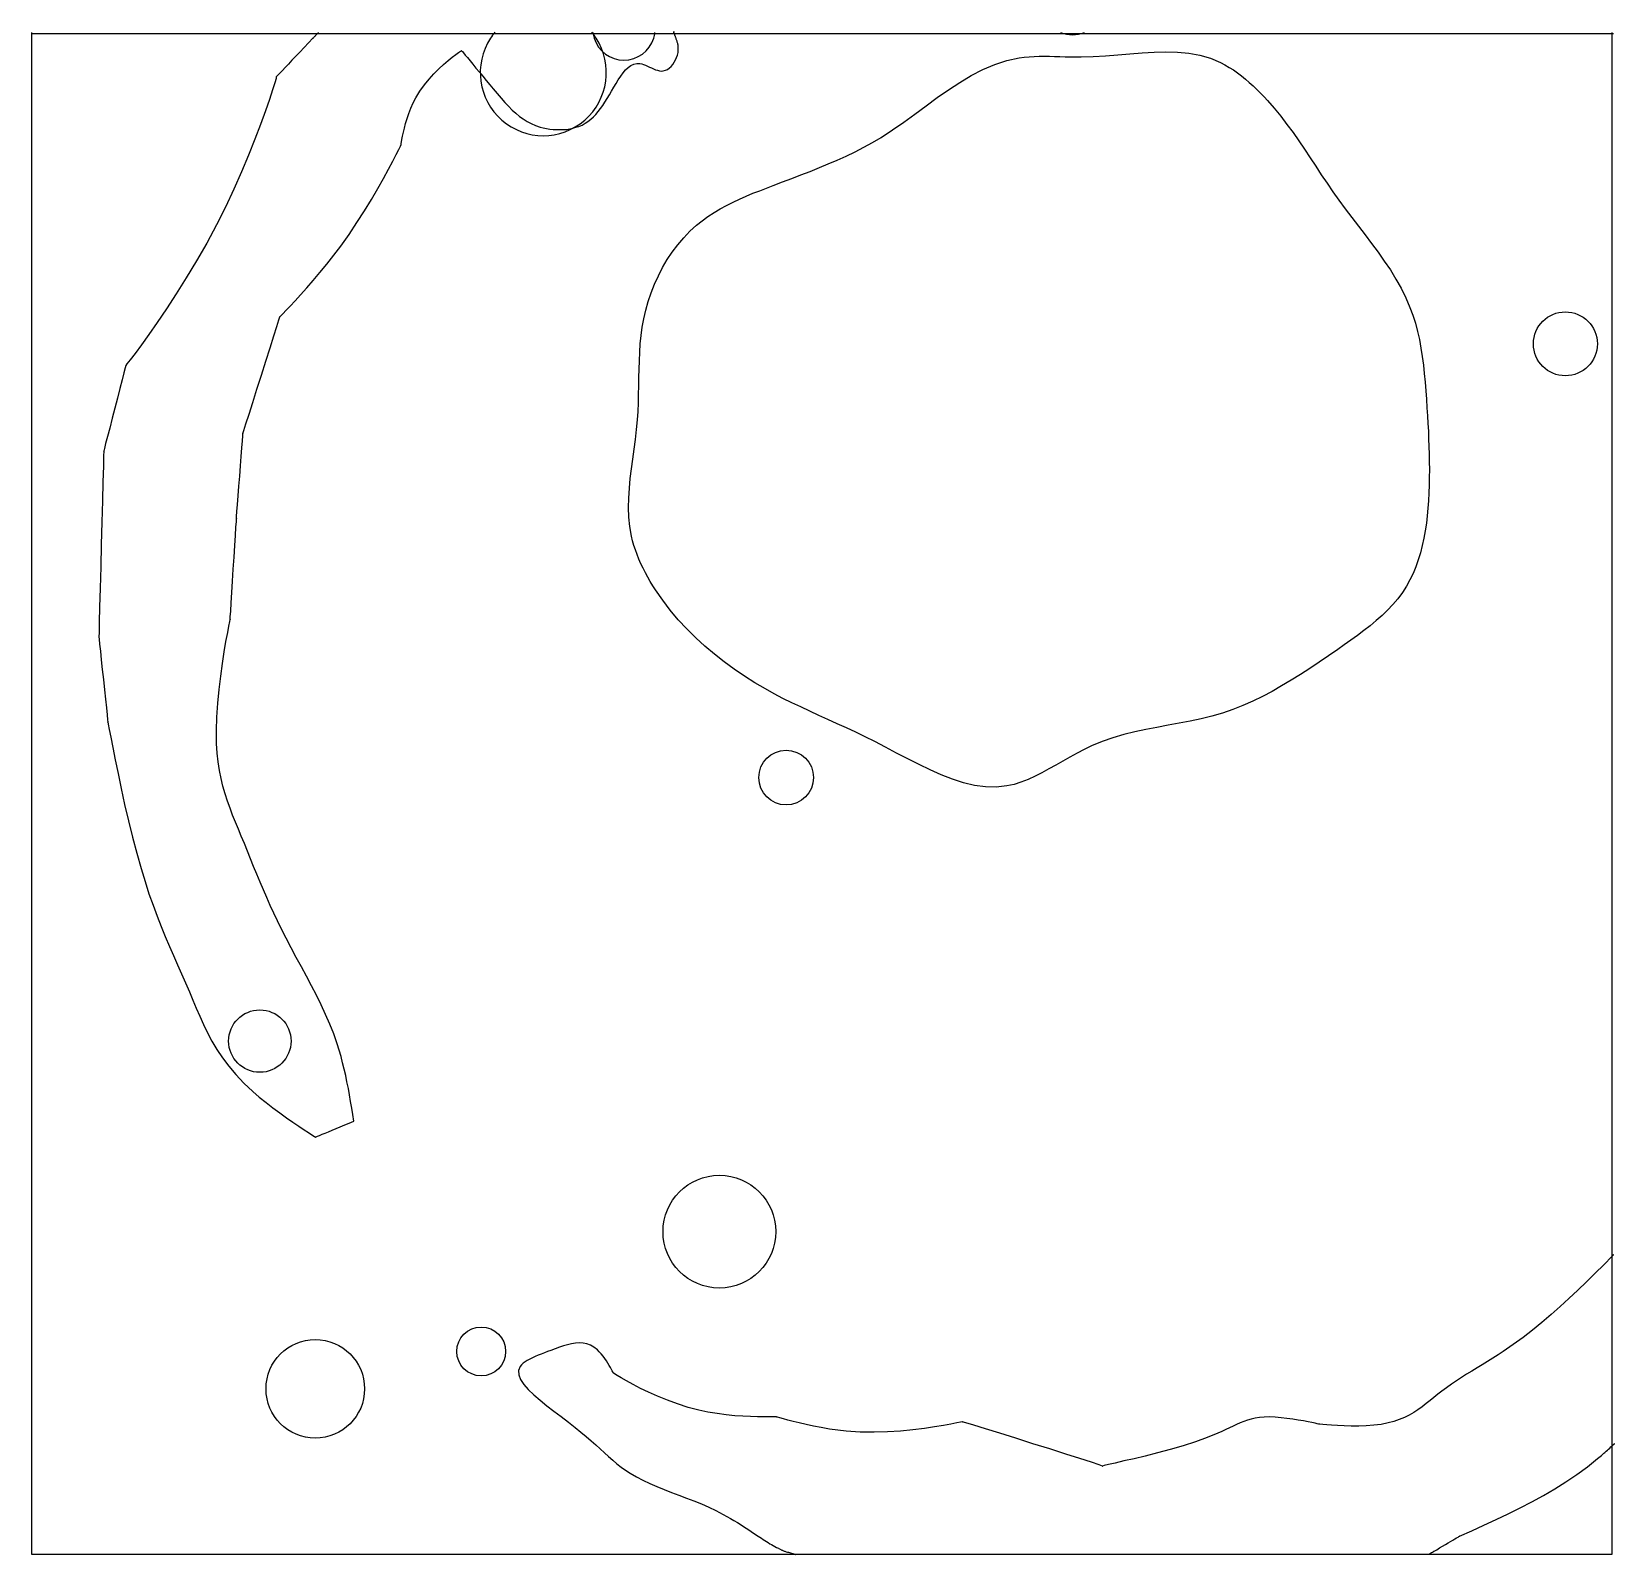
# Model space of a CAD drawing. Extents: x 8.03 to 9.06, y 2.55 to 3.53.
import ezdxf

# ---------------------------------------------------------------- set-up
doc = ezdxf.new("R2010")
doc.units = 0
for name, color, linetype in [('LAYER1', 7, 'CONTINUOUS'), ('LAYER10', 1, 'CONTINUOUS'), ('LAYER12', 5, 'CONTINUOUS')]:
    doc.layers.add(name, color=color, linetype=linetype)

msp = doc.modelspace()

# ---------------------------------------------------------------- linework, layer by layer
at = {"layer": 'LAYER1', "color": 7, "linetype": 'CONTINUOUS'}
for points in [[(8.4501, 3.5303), (8.4499, 3.5307), (8.4498, 3.5311), (8.4497, 3.5315), (8.4495, 3.5319), (8.4494, 3.5322), (8.4493, 3.5326), (8.4491, 3.5329), (8.449, 3.5332), (8.4489, 3.5335), (8.4488, 3.5337), (8.4488, 3.5339), (8.4487, 3.5341), (8.4486, 3.5343), (8.4486, 3.5344), (8.4486, 3.5345), (8.4486, 3.5345), (8.4486, 3.5346), (8.4486, 3.5345), (8.4486, 3.5345), (8.4486, 3.5345), (8.4486, 3.5344), (8.4486, 3.5343), (8.4487, 3.5342), (8.4487, 3.5341)], [(8.2151, 3.5303), (8.2122, 3.5273), (8.2094, 3.5243), (8.2066, 3.5214), (8.204, 3.5187), (8.2015, 3.5161), (8.1992, 3.5136), (8.1971, 3.5115), (8.1953, 3.5095), (8.1938, 3.5079), (8.1926, 3.5067), (8.1917, 3.5059), (8.1913, 3.5054), (8.1913, 3.5054), (8.1913, 3.5054), (8.1913, 3.5054), (8.1913, 3.5054), (8.1913, 3.5054), (8.1913, 3.5054), (8.1913, 3.5054), (8.1913, 3.5054), (8.1913, 3.5054), (8.1913, 3.5054), (8.1913, 3.5054), (8.1913, 3.5054), (8.1912, 3.5044), (8.1904, 3.5015), (8.189, 3.4969), (8.1869, 3.4907), (8.1843, 3.4833), (8.1812, 3.4746), (8.1775, 3.4651), (8.1734, 3.4547), (8.1688, 3.4438), (8.1638, 3.4326), (8.1584, 3.4211), (8.1527, 3.4096), (8.1463, 3.3978), (8.1398, 3.3864), (8.1331, 3.3754), (8.1266, 3.365), (8.1203, 3.3553), (8.1143, 3.3465), (8.1088, 3.3387), (8.104, 3.3319), (8.0999, 3.3264), (8.0968, 3.3223), (8.0947, 3.3196), (8.0939, 3.3186), (8.0939, 3.3185), (8.0939, 3.3185), (8.0939, 3.3185), (8.0939, 3.3185), (8.0939, 3.3185), (8.0939, 3.3185), (8.0939, 3.3185), (8.0939, 3.3185), (8.0939, 3.3186), (8.0939, 3.3186), (8.0939, 3.3186), (8.0939, 3.3186), (8.0939, 3.3186), (8.0939, 3.3186), (8.0939, 3.3185), (8.0939, 3.3185), (8.0939, 3.3185), (8.0939, 3.3185), (8.0939, 3.3185), (8.0939, 3.3185), (8.0939, 3.3185), (8.0939, 3.3185), (8.0939, 3.3185), (8.0939, 3.3186), (8.0939, 3.3186), (8.0939, 3.3186), (8.0939, 3.3186), (8.0939, 3.3186), (8.0939, 3.3186), (8.0939, 3.3186), (8.0939, 3.3186), (8.0939, 3.3186), (8.0939, 3.3186), (8.0939, 3.3186), (8.0939, 3.3186), (8.0939, 3.3186), (8.0935, 3.3171), (8.0927, 3.3139), (8.0915, 3.3093), (8.0901, 3.3038), (8.0885, 3.2975), (8.0868, 3.291), (8.0851, 3.2844), (8.0835, 3.2781), (8.0821, 3.2726), (8.0809, 3.268), (8.0801, 3.2648), (8.0797, 3.2632), (8.0797, 3.2632), (8.0797, 3.2631), (8.0797, 3.2631), (8.0797, 3.2631), (8.0797, 3.2631), (8.0797, 3.2631), (8.0797, 3.2631), (8.0797, 3.2631), (8.0797, 3.2632), (8.0797, 3.2632), (8.0797, 3.2632), (8.0797, 3.2632), (8.0797, 3.2632), (8.0797, 3.2633), (8.0797, 3.2633), (8.0797, 3.2633), (8.0797, 3.2633), (8.0797, 3.2633), (8.0797, 3.2633), (8.0797, 3.2633), (8.0797, 3.2633), (8.0797, 3.2633), (8.0797, 3.2632), (8.0797, 3.2632), (8.0796, 3.2602), (8.0794, 3.2534), (8.0791, 3.2434), (8.0788, 3.2311), (8.0784, 3.2173), (8.0781, 3.2027), (8.0777, 3.1882), (8.0773, 3.1744), (8.077, 3.1622), (8.0768, 3.1524), (8.0766, 3.1457), (8.0765, 3.1429), (8.0765, 3.1429), (8.0765, 3.1429), (8.0765, 3.1429), (8.0765, 3.1429), (8.0765, 3.1429), (8.0765, 3.1429), (8.0765, 3.1429), (8.0765, 3.1429), (8.0765, 3.1429), (8.0765, 3.1429), (8.0765, 3.1429), (8.0765, 3.1429), (8.0765, 3.1429), (8.0765, 3.1429), (8.0765, 3.1429), (8.0765, 3.1429), (8.0765, 3.1429), (8.0765, 3.1429), (8.0765, 3.1429), (8.0765, 3.1429), (8.0765, 3.1429), (8.0765, 3.1429), (8.0765, 3.1429), (8.0765, 3.1429), (8.0765, 3.1429), (8.0765, 3.1429), (8.0765, 3.1429), (8.0765, 3.143), (8.0765, 3.143), (8.0765, 3.143), (8.0765, 3.143), (8.0765, 3.143), (8.0765, 3.143), (8.0765, 3.143), (8.0765, 3.1429), (8.0765, 3.1429), (8.0767, 3.1414), (8.077, 3.1382), (8.0775, 3.1337), (8.0781, 3.1281), (8.0787, 3.1219), (8.0794, 3.1154), (8.0801, 3.1088), (8.0808, 3.1026), (8.0814, 3.0971), (8.0819, 3.0926), (8.0822, 3.0894), (8.0823, 3.0879), (8.0824, 3.0878), (8.0824, 3.0878), (8.0824, 3.0878), (8.0824, 3.0878), (8.0824, 3.0878), (8.0824, 3.0878), (8.0824, 3.0878), (8.0824, 3.0878), (8.0824, 3.0878), (8.0824, 3.0878), (8.0823, 3.0878), (8.0823, 3.0879), (8.0823, 3.0879), (8.0823, 3.0879), (8.0823, 3.0879), (8.0823, 3.0879), (8.0823, 3.0879), (8.0823, 3.0879), (8.0823, 3.0879), (8.0823, 3.0879), (8.0823, 3.0879), (8.0823, 3.0879), (8.0823, 3.0879), (8.0823, 3.0879), (8.0823, 3.0879), (8.0823, 3.0879), (8.0823, 3.0879), (8.0823, 3.0879), (8.0823, 3.0879), (8.0823, 3.0879), (8.0823, 3.0879), (8.0823, 3.0879), (8.0823, 3.0879), (8.0823, 3.0879), (8.0823, 3.0879), (8.0823, 3.0879), (8.0826, 3.0865), (8.0832, 3.0831), (8.0842, 3.078), (8.0855, 3.0713), (8.0871, 3.0635), (8.0889, 3.0545), (8.091, 3.0448), (8.0932, 3.0346), (8.0957, 3.024), (8.0983, 3.0134), (8.101, 3.003), (8.1038, 2.993), (8.1064, 2.9846), (8.1089, 2.9768), (8.1116, 2.9693), (8.1142, 2.9622), (8.1169, 2.9555), (8.1195, 2.949), (8.1222, 2.9427), (8.1248, 2.9367), (8.1275, 2.9307), (8.13, 2.9249), (8.1326, 2.9191), (8.1351, 2.9133), (8.1373, 2.908), (8.1395, 2.9028), (8.1418, 2.8975), (8.1442, 2.8921), (8.1468, 2.8868), (8.1497, 2.8814), (8.1529, 2.876), (8.1566, 2.8706), (8.1606, 2.8651), (8.1652, 2.8597), (8.1704, 2.8542), (8.1762, 2.8487), (8.1803, 2.8451), (8.1847, 2.8416), (8.1891, 2.8382), (8.1936, 2.8349), (8.1979, 2.8318), (8.2021, 2.8289), (8.2059, 2.8263), (8.2093, 2.824), (8.2122, 2.8222), (8.2144, 2.8207), (8.216, 2.8197), (8.2167, 2.8193), (8.2167, 2.8192), (8.2167, 2.8192), (8.2167, 2.8192), (8.2167, 2.8192), (8.2167, 2.8192), (8.2167, 2.8192), (8.2167, 2.8192), (8.2167, 2.8192), (8.2167, 2.8192), (8.2167, 2.8193), (8.2167, 2.8193), (8.2167, 2.8193), (8.2167, 2.8193), (8.2167, 2.8193), (8.2167, 2.8193), (8.2167, 2.8193), (8.2167, 2.8193), (8.2167, 2.8193), (8.2167, 2.8193), (8.2167, 2.8193), (8.2167, 2.8193), (8.2167, 2.8193), (8.2167, 2.8193), (8.2167, 2.8193), (8.2167, 2.8193), (8.2167, 2.8192), (8.2167, 2.8192), (8.2166, 2.8192), (8.2166, 2.8192), (8.2166, 2.8192), (8.2166, 2.8192), (8.2166, 2.8192), (8.2166, 2.8192), (8.2166, 2.8192)], [(8.2187, 3.5341), (8.2183, 3.5337), (8.2179, 3.5333), (8.2175, 3.5329), (8.2172, 3.5326), (8.2168, 3.5322), (8.2165, 3.5318), (8.2162, 3.5315), (8.2159, 3.5312), (8.2156, 3.5309), (8.2154, 3.5307), (8.2152, 3.5305), (8.2151, 3.5303), (8.2149, 3.5302), (8.2149, 3.5301), (8.2148, 3.5301), (8.2148, 3.53), (8.2148, 3.53), (8.2148, 3.53), (8.2148, 3.5301), (8.2148, 3.5301), (8.2149, 3.5301), (8.2149, 3.5302), (8.215, 3.5303), (8.2151, 3.5303)], [(8.2187, 3.5341), (8.2187, 3.5341), (8.2187, 3.5341), (8.2187, 3.5341), (8.2187, 3.5341), (8.2187, 3.5341), (8.2187, 3.5341), (8.2187, 3.5341), (8.2187, 3.5341), (8.2187, 3.5341), (8.2187, 3.5341), (8.2187, 3.5341), (8.2187, 3.5341), (8.2187, 3.5341), (8.2187, 3.5341), (8.2187, 3.5341), (8.2187, 3.5341), (8.2187, 3.5341), (8.2187, 3.5341), (8.2187, 3.5341), (8.2187, 3.5341), (8.2187, 3.5341), (8.2187, 3.5341), (8.2187, 3.5341), (8.2187, 3.5341)], [(8.2187, 3.5341), (8.2187, 3.5341), (8.2187, 3.5341), (8.2187, 3.5341), (8.2187, 3.5341), (8.2187, 3.5341), (8.2187, 3.5341), (8.2187, 3.5341), (8.2187, 3.5341), (8.2187, 3.5341), (8.2187, 3.5341), (8.2187, 3.5341), (8.2187, 3.5341), (8.2187, 3.5341), (8.2187, 3.5341), (8.2187, 3.5341), (8.2187, 3.5341), (8.2187, 3.5341), (8.2187, 3.5341), (8.2187, 3.5341), (8.2187, 3.5341), (8.2187, 3.5341), (8.2187, 3.5341), (8.2187, 3.5341), (8.2187, 3.5341)], [(8.2187, 3.5341), (8.2187, 3.5341), (8.2187, 3.5341), (8.2187, 3.5341), (8.2187, 3.5341), (8.2187, 3.5341), (8.2187, 3.5341), (8.2187, 3.5341), (8.2187, 3.5341), (8.2187, 3.5341), (8.2187, 3.5341), (8.2187, 3.5341), (8.2187, 3.5341), (8.2187, 3.5341), (8.2187, 3.5341), (8.2187, 3.5341), (8.2187, 3.5341), (8.2187, 3.5341), (8.2187, 3.5341), (8.2187, 3.5341), (8.2187, 3.5341), (8.2187, 3.5341), (8.2187, 3.5341), (8.2187, 3.5341), (8.2187, 3.5341)], [(8.2187, 3.5341), (8.2187, 3.5341), (8.2187, 3.5341), (8.2187, 3.5341), (8.2187, 3.5341), (8.2187, 3.5341), (8.2187, 3.5341), (8.2187, 3.5341), (8.2187, 3.5341), (8.2187, 3.5341), (8.2187, 3.5341), (8.2187, 3.5341), (8.2187, 3.5341), (8.2187, 3.5341), (8.2187, 3.5341), (8.2187, 3.5341), (8.2187, 3.5341), (8.2187, 3.5341), (8.2187, 3.5341), (8.2187, 3.5341), (8.2187, 3.5341), (8.2187, 3.5341), (8.2187, 3.5341), (8.2187, 3.5341), (8.2187, 3.5341)], [(8.2187, 3.5341), (8.2187, 3.5341), (8.2187, 3.5341), (8.2187, 3.5341), (8.2187, 3.5341), (8.2187, 3.5341), (8.2187, 3.5341), (8.2187, 3.5341), (8.2187, 3.5341), (8.2187, 3.5341), (8.2187, 3.5341), (8.2187, 3.5341), (8.2187, 3.5341), (8.2187, 3.5341), (8.2187, 3.5341), (8.2187, 3.5341), (8.2187, 3.5341), (8.2187, 3.5341), (8.2187, 3.5341), (8.2187, 3.5341), (8.2187, 3.5341), (8.2187, 3.5341), (8.2187, 3.5341), (8.2187, 3.5341), (8.2187, 3.5341)], [(8.2187, 3.5341), (8.2187, 3.5341), (8.2187, 3.5341), (8.2187, 3.5341), (8.2187, 3.5341), (8.2187, 3.5341), (8.2187, 3.5341), (8.2187, 3.5341), (8.2187, 3.5341), (8.2187, 3.5341), (8.2187, 3.5341), (8.2187, 3.5341), (8.2187, 3.5341), (8.2187, 3.5341), (8.2187, 3.5341), (8.2187, 3.5341), (8.2187, 3.5341), (8.2187, 3.5341), (8.2187, 3.5341), (8.2187, 3.5341), (8.2187, 3.5341), (8.2187, 3.5341), (8.2187, 3.5341), (8.2187, 3.5341), (8.2187, 3.5341)], [(8.2187, 3.5341), (8.2187, 3.5341), (8.2187, 3.5341), (8.2187, 3.5341), (8.2187, 3.5341), (8.2187, 3.5341), (8.2187, 3.5341), (8.2187, 3.5341), (8.2187, 3.5341), (8.2187, 3.5341), (8.2187, 3.5341), (8.2187, 3.5341), (8.2187, 3.5341), (8.2187, 3.5341), (8.2187, 3.5341), (8.2187, 3.5341), (8.2187, 3.5341), (8.2187, 3.5341), (8.2187, 3.5341), (8.2187, 3.5341), (8.2187, 3.5341), (8.2187, 3.5341), (8.2187, 3.5341), (8.2187, 3.5341), (8.2187, 3.5341)], [(8.2722, 3.4615), (8.2722, 3.4615), (8.2722, 3.4616), (8.2722, 3.4622), (8.2724, 3.4633), (8.2727, 3.4649), (8.2731, 3.467), (8.2736, 3.4695), (8.2743, 3.4722), (8.2751, 3.4752), (8.2761, 3.4784), (8.2772, 3.4817), (8.2785, 3.4851), (8.28, 3.4885), (8.2817, 3.4918), (8.2843, 3.4961), (8.2872, 3.5001), (8.2903, 3.5039), (8.2934, 3.5074), (8.2966, 3.5106), (8.2997, 3.5134), (8.3026, 3.5159), (8.3053, 3.518), (8.3076, 3.5198), (8.3094, 3.5211), (8.3107, 3.5219), (8.3113, 3.5223), (8.3114, 3.5223), (8.3114, 3.5223), (8.3114, 3.5223), (8.3114, 3.5223), (8.3114, 3.5223), (8.3114, 3.5223), (8.3114, 3.5223), (8.3114, 3.5223), (8.3114, 3.5223), (8.3114, 3.5223), (8.3114, 3.5223), (8.3113, 3.5223), (8.3113, 3.5223), (8.3113, 3.5223), (8.3113, 3.5223), (8.3113, 3.5223), (8.3113, 3.5223), (8.3113, 3.5223), (8.3113, 3.5223), (8.3113, 3.5223), (8.3113, 3.5223), (8.3113, 3.5223), (8.3113, 3.5223), (8.3113, 3.5223), (8.3118, 3.5218), (8.3126, 3.5209), (8.3137, 3.5195), (8.3151, 3.5178), (8.3168, 3.5157), (8.3186, 3.5135), (8.3206, 3.511), (8.3228, 3.5084), (8.325, 3.5057), (8.3273, 3.5029), (8.3295, 3.5002), (8.3318, 3.4975), (8.3344, 3.4945), (8.3369, 3.4915), (8.3393, 3.4888), (8.3417, 3.4863), (8.344, 3.4839), (8.3464, 3.4818), (8.3488, 3.4798), (8.3512, 3.4781), (8.3538, 3.4765), (8.3564, 3.4751), (8.3592, 3.4739), (8.3622, 3.4729), (8.3642, 3.4724), (8.3662, 3.472), (8.3684, 3.4716), (8.3705, 3.4714), (8.3727, 3.4712), (8.3748, 3.4712), (8.377, 3.4713), (8.3792, 3.4714), (8.3813, 3.4717), (8.3833, 3.4721), (8.3853, 3.4727), (8.3873, 3.4733), (8.3893, 3.4742), (8.3913, 3.4753), (8.3931, 3.4765), (8.3949, 3.4779), (8.3966, 3.4794), (8.3982, 3.4811), (8.3997, 3.4829), (8.4012, 3.4848), (8.4027, 3.4869), (8.4041, 3.489), (8.4056, 3.4913), (8.407, 3.4937), (8.4084, 3.4961), (8.4098, 3.4986), (8.4113, 3.5011), (8.4127, 3.5035), (8.4143, 3.5058), (8.4158, 3.5079), (8.4174, 3.5098), (8.4191, 3.5114), (8.4209, 3.5127), (8.4227, 3.5136), (8.4247, 3.5141), (8.4267, 3.514), (8.4279, 3.5138), (8.4291, 3.5134), (8.4304, 3.5129), (8.4316, 3.5123), (8.4329, 3.5117), (8.4342, 3.5111), (8.4355, 3.5105), (8.4368, 3.51), (8.4381, 3.5096), (8.4394, 3.5093), (8.4406, 3.5091), (8.4418, 3.5092), (8.4432, 3.5096), (8.4445, 3.5102), (8.4458, 3.5111), (8.4469, 3.5121), (8.448, 3.5134), (8.449, 3.5148), (8.4498, 3.5163), (8.4505, 3.5179), (8.451, 3.5195), (8.4514, 3.5212), (8.4516, 3.5228), (8.4516, 3.5244), (8.4516, 3.5249), (8.4515, 3.5254), (8.4514, 3.5259), (8.4513, 3.5265), (8.4512, 3.5269), (8.4511, 3.5274), (8.4509, 3.5279), (8.4508, 3.5284), (8.4506, 3.5289), (8.4504, 3.5294), (8.4502, 3.5298), (8.4501, 3.5303)], [(8.4487, 3.5341), (8.4487, 3.5341), (8.4487, 3.5341), (8.4487, 3.5341), (8.4487, 3.5341), (8.4487, 3.5341), (8.4487, 3.5341), (8.4487, 3.5341), (8.4487, 3.5341), (8.4487, 3.5341), (8.4487, 3.5341), (8.4487, 3.5341), (8.4487, 3.5341), (8.4487, 3.5341), (8.4487, 3.5341), (8.4487, 3.5341), (8.4487, 3.5341), (8.4487, 3.5341), (8.4487, 3.5341), (8.4487, 3.5341), (8.4487, 3.5341), (8.4487, 3.5341), (8.4487, 3.5341), (8.4487, 3.5341), (8.4487, 3.5341)], [(8.4487, 3.5341), (8.4487, 3.5341), (8.4487, 3.5341), (8.4487, 3.5341), (8.4487, 3.5341), (8.4487, 3.5341), (8.4487, 3.5341), (8.4487, 3.5341), (8.4487, 3.5341), (8.4487, 3.5341), (8.4487, 3.5341), (8.4487, 3.5341), (8.4487, 3.5341), (8.4487, 3.5341), (8.4487, 3.5341), (8.4487, 3.5341), (8.4487, 3.5341), (8.4487, 3.5341), (8.4487, 3.5341), (8.4487, 3.5341), (8.4487, 3.5341), (8.4487, 3.5341), (8.4487, 3.5341), (8.4487, 3.5341), (8.4487, 3.5341)], [(8.4487, 3.5341), (8.4487, 3.5341), (8.4487, 3.5341), (8.4487, 3.5341), (8.4487, 3.5341), (8.4487, 3.5341), (8.4487, 3.5341), (8.4487, 3.5341), (8.4487, 3.5341), (8.4487, 3.5341), (8.4487, 3.5341), (8.4487, 3.5341), (8.4487, 3.5341), (8.4487, 3.5341), (8.4487, 3.5341), (8.4487, 3.5341), (8.4487, 3.5341), (8.4487, 3.5341), (8.4487, 3.5341), (8.4487, 3.5341), (8.4487, 3.5341), (8.4487, 3.5341), (8.4487, 3.5341), (8.4487, 3.5341), (8.4487, 3.5341)], [(8.4487, 3.5341), (8.4487, 3.5341), (8.4487, 3.5341), (8.4487, 3.5341), (8.4487, 3.5341), (8.4487, 3.5341), (8.4487, 3.5341), (8.4487, 3.5341), (8.4487, 3.5341), (8.4487, 3.5341), (8.4487, 3.5341), (8.4487, 3.5341), (8.4487, 3.5341), (8.4487, 3.5341), (8.4487, 3.5341), (8.4487, 3.5341), (8.4487, 3.5341), (8.4487, 3.5341), (8.4487, 3.5341), (8.4487, 3.5341), (8.4487, 3.5341), (8.4487, 3.5341), (8.4487, 3.5341), (8.4487, 3.5341), (8.4487, 3.5341)], [(8.2416, 2.8297), (8.2409, 2.8339), (8.2402, 2.8381), (8.2395, 2.8424), (8.2387, 2.8466), (8.238, 2.8508), (8.2371, 2.855), (8.2363, 2.8592), (8.2353, 2.8633), (8.2343, 2.8674), (8.2333, 2.8715), (8.2321, 2.8756), (8.2308, 2.8796), (8.2285, 2.8861), (8.226, 2.8924), (8.2233, 2.8987), (8.2204, 2.9049), (8.2174, 2.9111), (8.2142, 2.9172), (8.2109, 2.9234), (8.2077, 2.9295), (8.2043, 2.9356), (8.201, 2.9418), (8.1978, 2.948), (8.1946, 2.9542), (8.1922, 2.9592), (8.1898, 2.9642), (8.1875, 2.9692), (8.1853, 2.9743), (8.1831, 2.9793), (8.1809, 2.9843), (8.1788, 2.9894), (8.1767, 2.9944), (8.1747, 2.9993), (8.1727, 3.0043), (8.1707, 3.0092), (8.1687, 3.014), (8.1668, 3.0185), (8.1649, 3.023), (8.1631, 3.0275), (8.1614, 3.0321), (8.1597, 3.0367), (8.1582, 3.0414), (8.1568, 3.0463), (8.1556, 3.0513), (8.1545, 3.0566), (8.1537, 3.0621), (8.1531, 3.0678), (8.1527, 3.0739), (8.1526, 3.0823), (8.1529, 3.091), (8.1535, 3.1), (8.1544, 3.1089), (8.1554, 3.1175), (8.1566, 3.1257), (8.1577, 3.1333), (8.1588, 3.14), (8.1599, 3.1457), (8.1607, 3.15), (8.1613, 3.153), (8.1615, 3.1542), (8.1615, 3.1542), (8.1615, 3.1542), (8.1615, 3.1542), (8.1615, 3.1542), (8.1615, 3.1542), (8.1615, 3.1542), (8.1615, 3.1542), (8.1615, 3.1542), (8.1615, 3.1542), (8.1615, 3.1542), (8.1615, 3.1542), (8.1615, 3.1542), (8.1615, 3.1542), (8.1615, 3.1542), (8.1615, 3.1542), (8.1615, 3.1542), (8.1615, 3.1542), (8.1615, 3.1542), (8.1615, 3.1542), (8.1615, 3.1542), (8.1615, 3.1542), (8.1615, 3.1542), (8.1615, 3.1542), (8.1615, 3.1542), (8.1615, 3.1542), (8.1615, 3.1542), (8.1615, 3.1542), (8.1615, 3.1541), (8.1615, 3.1541), (8.1615, 3.1541), (8.1615, 3.1541), (8.1615, 3.1541), (8.1615, 3.1541), (8.1615, 3.1541), (8.1615, 3.1542), (8.1615, 3.1542), (8.1616, 3.1559), (8.1619, 3.1597), (8.1622, 3.165), (8.1626, 3.1716), (8.1631, 3.179), (8.1635, 3.1868), (8.164, 3.1946), (8.1645, 3.202), (8.1649, 3.2086), (8.1652, 3.214), (8.1655, 3.2177), (8.1656, 3.2194), (8.1656, 3.2194), (8.1656, 3.2195), (8.1656, 3.2195), (8.1656, 3.2195), (8.1656, 3.2195), (8.1656, 3.2195), (8.1656, 3.2195), (8.1656, 3.2195), (8.1656, 3.2194), (8.1656, 3.2194), (8.1656, 3.2194), (8.1656, 3.2194), (8.1656, 3.2194), (8.1656, 3.2194), (8.1656, 3.2194), (8.1656, 3.2194), (8.1656, 3.2194), (8.1656, 3.2194), (8.1656, 3.2194), (8.1656, 3.2194), (8.1656, 3.2194), (8.1656, 3.2194), (8.1656, 3.2194), (8.1656, 3.2194), (8.1656, 3.2194), (8.1656, 3.2194), (8.1656, 3.2194), (8.1656, 3.2194), (8.1656, 3.2193), (8.1656, 3.2193), (8.1656, 3.2193), (8.1656, 3.2193), (8.1656, 3.2193), (8.1656, 3.2193), (8.1656, 3.2194), (8.1656, 3.2194), (8.1657, 3.2209), (8.1659, 3.2241), (8.1663, 3.2286), (8.1667, 3.2342), (8.1672, 3.2404), (8.1677, 3.247), (8.1682, 3.2536), (8.1686, 3.2598), (8.169, 3.2653), (8.1694, 3.2699), (8.1696, 3.2731), (8.1697, 3.2746), (8.1697, 3.2746), (8.1697, 3.2747), (8.1697, 3.2747), (8.1697, 3.2747), (8.1697, 3.2747), (8.1697, 3.2747), (8.1697, 3.2747), (8.1697, 3.2747), (8.1697, 3.2746), (8.1697, 3.2746), (8.1697, 3.2746), (8.1697, 3.2746), (8.1697, 3.2746), (8.1697, 3.2746), (8.1697, 3.2746), (8.1697, 3.2746), (8.1697, 3.2746), (8.1697, 3.2746), (8.1697, 3.2746), (8.1697, 3.2746), (8.1697, 3.2746), (8.1697, 3.2746), (8.1697, 3.2746), (8.1697, 3.2746), (8.1697, 3.2746), (8.1697, 3.2746), (8.1697, 3.2746), (8.1697, 3.2746), (8.1697, 3.2746), (8.1697, 3.2745), (8.1697, 3.2745), (8.1697, 3.2745), (8.1697, 3.2745), (8.1697, 3.2746), (8.1697, 3.2746), (8.1697, 3.2746), (8.1703, 3.2765), (8.1717, 3.2808), (8.1737, 3.287), (8.1761, 3.2946), (8.1788, 3.3032), (8.1817, 3.3123), (8.1846, 3.3214), (8.1873, 3.33), (8.1897, 3.3377), (8.1917, 3.3439), (8.1931, 3.3482), (8.1937, 3.3501), (8.1937, 3.3502), (8.1937, 3.3502), (8.1937, 3.3502), (8.1937, 3.3502), (8.1937, 3.3502), (8.1937, 3.3502), (8.1937, 3.3502), (8.1937, 3.3502), (8.1937, 3.3502), (8.1937, 3.3501), (8.1937, 3.3501), (8.1937, 3.3501), (8.1937, 3.3501), (8.1937, 3.3501), (8.1937, 3.3501), (8.1937, 3.3501), (8.1937, 3.3501), (8.1937, 3.3501), (8.1937, 3.3501), (8.1937, 3.3501), (8.1937, 3.3501), (8.1937, 3.3501), (8.1937, 3.3501), (8.1937, 3.3501), (8.1937, 3.3501), (8.1936, 3.3501), (8.1936, 3.3501), (8.1936, 3.3501), (8.1936, 3.3501), (8.1936, 3.3501), (8.1936, 3.3501), (8.1936, 3.3501), (8.1936, 3.3501), (8.1936, 3.3501), (8.1936, 3.3501), (8.1937, 3.3501), (8.1943, 3.3507), (8.1957, 3.3521), (8.1977, 3.3543), (8.2004, 3.357), (8.2035, 3.3604), (8.2071, 3.3644), (8.2111, 3.3688), (8.2153, 3.3736), (8.2196, 3.3788), (8.2241, 3.3842), (8.2286, 3.3899), (8.2331, 3.3958), (8.2385, 3.4034), (8.2436, 3.4111), (8.2485, 3.4187), (8.2529, 3.4261), (8.257, 3.4331), (8.2607, 3.4396), (8.264, 3.4456), (8.2667, 3.4508), (8.269, 3.4551), (8.2706, 3.4584), (8.2717, 3.4606), (8.2722, 3.4616), (8.2722, 3.4616), (8.2722, 3.4616), (8.2722, 3.4616), (8.2722, 3.4616), (8.2722, 3.4616), (8.2722, 3.4616), (8.2722, 3.4616), (8.2722, 3.4616), (8.2722, 3.4616), (8.2722, 3.4616), (8.2722, 3.4616), (8.2722, 3.4616), (8.2722, 3.4616), (8.2722, 3.4616), (8.2722, 3.4616), (8.2722, 3.4616), (8.2722, 3.4616), (8.2722, 3.4616), (8.2722, 3.4616), (8.2722, 3.4616), (8.2722, 3.4616), (8.2722, 3.4616), (8.2722, 3.4616), (8.2722, 3.4616), (8.2722, 3.4616), (8.2722, 3.4615), (8.2722, 3.4615), (8.2722, 3.4615), (8.2722, 3.4615), (8.2722, 3.4615), (8.2722, 3.4615), (8.2722, 3.4615), (8.2722, 3.4615), (8.2722, 3.4615)], [(8.2166, 2.8192), (8.2167, 2.8192), (8.2167, 2.8193), (8.2172, 2.8195), (8.2181, 2.8198), (8.2193, 2.8204), (8.221, 2.8211), (8.2229, 2.8219), (8.2251, 2.8228), (8.2275, 2.8238), (8.2301, 2.8249), (8.2328, 2.826), (8.2357, 2.8272), (8.2386, 2.8284), (8.2416, 2.8297)], [(9.0561, 2.7422), (9.0506, 2.7367), (9.045, 2.7312), (9.0394, 2.7257), (9.0338, 2.7203), (9.0281, 2.7149), (9.0224, 2.7096), (9.0165, 2.7044), (9.0106, 2.6993), (9.0045, 2.6944), (8.9984, 2.6896), (8.992, 2.685), (8.9855, 2.6805), (8.9822, 2.6783), (8.9788, 2.6762), (8.9754, 2.6741), (8.972, 2.672), (8.9686, 2.6699), (8.9653, 2.6679), (8.9619, 2.6658), (8.9586, 2.6637), (8.9553, 2.6615), (8.9521, 2.6594), (8.9489, 2.6571), (8.9458, 2.6549), (8.9433, 2.6529), (8.9407, 2.6508), (8.9382, 2.6488), (8.9357, 2.6468), (8.9331, 2.6448), (8.9304, 2.6429), (8.9276, 2.6411), (8.9247, 2.6394), (8.9216, 2.6379), (8.9183, 2.6365), (8.9148, 2.6353), (8.9111, 2.6343), (8.9065, 2.6334), (8.9018, 2.6328), (8.8969, 2.6325), (8.892, 2.6323), (8.8872, 2.6323), (8.8826, 2.6324), (8.8783, 2.6326), (8.8745, 2.6328), (8.8713, 2.6331), (8.8687, 2.6333), (8.8669, 2.6335), (8.866, 2.6336), (8.8659, 2.6336), (8.8659, 2.6336), (8.8659, 2.6336), (8.8659, 2.6336), (8.8659, 2.6336), (8.8659, 2.6336), (8.8659, 2.6336), (8.8659, 2.6336), (8.8659, 2.6336), (8.8659, 2.6336), (8.8659, 2.6336), (8.866, 2.6336), (8.866, 2.6336), (8.866, 2.6336), (8.866, 2.6336), (8.866, 2.6336), (8.8661, 2.6336), (8.8661, 2.6336), (8.8661, 2.6336), (8.8661, 2.6336), (8.8661, 2.6336), (8.866, 2.6336), (8.866, 2.6336), (8.866, 2.6336), (8.8652, 2.6338), (8.8638, 2.6341), (8.8617, 2.6346), (8.8592, 2.6351), (8.8562, 2.6357), (8.8529, 2.6362), (8.8494, 2.6368), (8.8456, 2.6373), (8.8418, 2.6377), (8.838, 2.638), (8.8343, 2.6382), (8.8308, 2.6381), (8.8279, 2.6378), (8.8251, 2.6374), (8.8225, 2.6368), (8.82, 2.6361), (8.8176, 2.6353), (8.8153, 2.6344), (8.813, 2.6334), (8.8107, 2.6323), (8.8084, 2.6311), (8.806, 2.63), (8.8035, 2.6288), (8.8009, 2.6276), (8.7939, 2.6248), (8.7863, 2.6221), (8.7783, 2.6195), (8.77, 2.6171), (8.7618, 2.6149), (8.7539, 2.6129), (8.7466, 2.6112), (8.74, 2.6097), (8.7344, 2.6084), (8.73, 2.6074), (8.7272, 2.6068), (8.7261, 2.6064), (8.726, 2.6064), (8.726, 2.6064), (8.726, 2.6064), (8.7261, 2.6064), (8.7261, 2.6064), (8.7261, 2.6064), (8.7261, 2.6064), (8.7261, 2.6064), (8.7261, 2.6064), (8.7261, 2.6064), (8.7261, 2.6064), (8.7261, 2.6064), (8.724, 2.6072), (8.719, 2.6089), (8.7116, 2.6113), (8.7024, 2.6142), (8.6921, 2.6175), (8.6811, 2.6209), (8.6701, 2.6244), (8.6597, 2.6276), (8.6504, 2.6305), (8.6429, 2.6329), (8.6377, 2.6345), (8.6354, 2.6351), (8.6354, 2.6352), (8.6354, 2.6352), (8.6354, 2.6352), (8.6354, 2.6352), (8.6353, 2.6352), (8.6354, 2.6352), (8.6354, 2.6352), (8.6354, 2.6352), (8.6354, 2.6352), (8.6354, 2.6351), (8.6354, 2.6351), (8.6354, 2.6351), (8.6354, 2.6351), (8.6354, 2.6351), (8.6355, 2.6351), (8.6355, 2.6351), (8.6355, 2.6351), (8.6355, 2.6351), (8.6355, 2.6351), (8.6355, 2.6351), (8.6355, 2.6352), (8.6355, 2.6351), (8.6354, 2.6351), (8.6354, 2.6351), (8.6343, 2.6349), (8.6318, 2.6344), (8.6281, 2.6336), (8.6233, 2.6327), (8.6175, 2.6317), (8.6109, 2.6307), (8.6035, 2.6298), (8.5955, 2.629), (8.5871, 2.6285), (8.5784, 2.6283), (8.5694, 2.6284), (8.5603, 2.629), (8.5548, 2.6296), (8.5494, 2.6304), (8.5441, 2.6313), (8.539, 2.6323), (8.5343, 2.6333), (8.5299, 2.6343), (8.5259, 2.6353), (8.5225, 2.6362), (8.5196, 2.637), (8.5174, 2.6377), (8.5158, 2.6381), (8.5151, 2.6383), (8.5151, 2.6383), (8.515, 2.6384), (8.515, 2.6384), (8.515, 2.6384), (8.515, 2.6384), (8.515, 2.6384), (8.515, 2.6384), (8.515, 2.6384), (8.515, 2.6383), (8.5151, 2.6383), (8.5151, 2.6383), (8.5151, 2.6383), (8.5151, 2.6383), (8.5151, 2.6383), (8.5151, 2.6383), (8.5151, 2.6383), (8.5152, 2.6383), (8.5152, 2.6383), (8.5152, 2.6383), (8.5152, 2.6383), (8.5152, 2.6383), (8.5151, 2.6383), (8.5151, 2.6383), (8.5151, 2.6383), (8.5143, 2.6383), (8.5125, 2.6383), (8.51, 2.6382), (8.5067, 2.6382), (8.5028, 2.6383), (8.4983, 2.6384), (8.4934, 2.6386), (8.4881, 2.639), (8.4825, 2.6396), (8.4767, 2.6404), (8.4708, 2.6414), (8.4649, 2.6426), (8.4579, 2.6444), (8.4511, 2.6466), (8.4445, 2.649), (8.4382, 2.6516), (8.4324, 2.6542), (8.4271, 2.6567), (8.4223, 2.6592), (8.4181, 2.6615), (8.4147, 2.6635), (8.412, 2.6651), (8.4103, 2.6662), (8.4094, 2.6668), (8.4094, 2.6668), (8.4094, 2.6669), (8.4094, 2.6669), (8.4094, 2.6669), (8.4094, 2.6669), (8.4094, 2.6669), (8.4094, 2.6669), (8.4094, 2.6669), (8.4094, 2.6669), (8.4094, 2.6669), (8.4094, 2.6668), (8.4094, 2.6668), (8.4094, 2.6668), (8.4095, 2.6668), (8.4095, 2.6667), (8.4095, 2.6667), (8.4095, 2.6667), (8.4095, 2.6667), (8.4095, 2.6667), (8.4095, 2.6667), (8.4095, 2.6667), (8.4095, 2.6667), (8.4095, 2.6668), (8.4094, 2.6668), (8.4092, 2.6673), (8.4088, 2.668), (8.4083, 2.669), (8.4076, 2.6701), (8.4069, 2.6715), (8.406, 2.6729), (8.405, 2.6745), (8.404, 2.676), (8.4029, 2.6776), (8.4017, 2.679), (8.4004, 2.6804), (8.3992, 2.6817), (8.397, 2.6834), (8.3947, 2.6847), (8.3924, 2.6855), (8.39, 2.686), (8.3876, 2.6861), (8.3851, 2.686), (8.3825, 2.6855), (8.3799, 2.6849), (8.3773, 2.6842), (8.3746, 2.6833), (8.3719, 2.6823), (8.3691, 2.6812), (8.367, 2.6805), (8.365, 2.6797), (8.3629, 2.6789), (8.3609, 2.6781), (8.359, 2.6773), (8.3572, 2.6765), (8.3554, 2.6756), (8.3538, 2.6748), (8.3524, 2.6739), (8.3511, 2.6729), (8.3501, 2.6719), (8.3492, 2.6709), (8.3481, 2.6683), (8.3483, 2.6655), (8.3494, 2.6625), (8.3516, 2.6593), (8.3545, 2.656), (8.358, 2.6526), (8.3621, 2.6491), (8.3665, 2.6455), (8.3711, 2.6419), (8.3758, 2.6384)], [(9.057, 2.7431), (9.0569, 2.743), (9.0568, 2.743), (9.0567, 2.7429), (9.0566, 2.7428), (9.0566, 2.7427), (9.0565, 2.7426), (9.0564, 2.7426), (9.0563, 2.7425), (9.0563, 2.7424), (9.0562, 2.7424), (9.0561, 2.7423), (9.0561, 2.7422), (9.0559, 2.7421), (9.0558, 2.7419), (9.0557, 2.7418), (9.0556, 2.7418), (9.0556, 2.7418), (9.0556, 2.7418), (9.0557, 2.7418), (9.0557, 2.7419), (9.0558, 2.742), (9.0559, 2.742), (9.056, 2.7421), (9.0561, 2.7422)], [(9.0561, 2.7422), (9.0561, 2.7422), (9.0561, 2.7422), (9.0561, 2.7422), (9.0561, 2.7422), (9.0561, 2.7422), (9.0561, 2.7422), (9.0561, 2.7422), (9.0561, 2.7422), (9.0561, 2.7422), (9.0561, 2.7422), (9.0561, 2.7422), (9.0561, 2.7422), (9.0561, 2.7422), (9.0561, 2.7422), (9.0561, 2.7422), (9.0561, 2.7422), (9.0561, 2.7422), (9.0561, 2.7422), (9.0561, 2.7422), (9.0561, 2.7422), (9.0561, 2.7422), (9.0561, 2.7422), (9.0561, 2.7422), (9.0561, 2.7422)], [(9.0561, 2.7422), (9.0561, 2.7422), (9.0561, 2.7422), (9.0561, 2.7422), (9.0561, 2.7422), (9.0561, 2.7422), (9.0561, 2.7422), (9.0561, 2.7422), (9.0561, 2.7422), (9.0561, 2.7422), (9.0561, 2.7422), (9.0561, 2.7422), (9.0561, 2.7422), (9.0561, 2.7422), (9.0561, 2.7422), (9.0561, 2.7422), (9.0561, 2.7422), (9.0561, 2.7422), (9.0561, 2.7422), (9.0561, 2.7422), (9.0561, 2.7422), (9.0561, 2.7422), (9.0561, 2.7422), (9.0561, 2.7422), (9.0561, 2.7422)], [(8.3758, 2.6384), (8.3805, 2.6348), (8.3849, 2.6314), (8.3885, 2.6284), (8.3919, 2.6256), (8.3951, 2.6228), (8.3981, 2.6201), (8.401, 2.6175), (8.4038, 2.615), (8.4065, 2.6125), (8.4092, 2.6102), (8.4119, 2.6079), (8.4147, 2.6058), (8.4175, 2.6038), (8.4204, 2.6018), (8.4245, 2.5995), (8.4287, 2.5973), (8.4331, 2.5952), (8.4377, 2.5932), (8.4424, 2.5913), (8.4472, 2.5894), (8.452, 2.5876), (8.4569, 2.5857), (8.4617, 2.5839), (8.4665, 2.5819), (8.4713, 2.5798), (8.4759, 2.5776), (8.4783, 2.5764), (8.4807, 2.5751), (8.483, 2.5738), (8.4853, 2.5725), (8.4876, 2.5711), (8.4899, 2.5698), (8.4922, 2.5683), (8.4944, 2.5669), (8.4966, 2.5655), (8.4988, 2.564), (8.501, 2.5626), (8.5032, 2.5611)], [(8.9573, 2.5611), (8.9652, 2.5646), (8.9731, 2.5682), (8.981, 2.5718), (8.9888, 2.5755), (8.9965, 2.5793), (9.0041, 2.5833), (9.0116, 2.5874), (9.019, 2.5917), (9.0262, 2.5962), (9.0332, 2.6009), (9.0401, 2.6059), (9.0467, 2.6113), (9.0475, 2.6119), (9.0483, 2.6126), (9.0491, 2.6133), (9.0499, 2.614), (9.0506, 2.6147), (9.0514, 2.6153), (9.0522, 2.616), (9.053, 2.6167), (9.0538, 2.6174), (9.0545, 2.6181), (9.0553, 2.6188), (9.0561, 2.6195)], [(9.0561, 2.6195), (9.0562, 2.6196), (9.0562, 2.6196), (9.0563, 2.6197), (9.0564, 2.6198), (9.0565, 2.6199), (9.0566, 2.6199), (9.0566, 2.62), (9.0567, 2.6201), (9.0568, 2.6201), (9.0568, 2.6202), (9.0569, 2.6202), (9.057, 2.6203), (9.0572, 2.6205), (9.0573, 2.6206), (9.0574, 2.6207), (9.0575, 2.6207), (9.0575, 2.6207), (9.0575, 2.6207), (9.0574, 2.6207), (9.0574, 2.6206), (9.0573, 2.6206), (9.0572, 2.6205), (9.0571, 2.6204), (9.057, 2.6203)], [(9.0561, 2.6195), (9.0561, 2.6195), (9.0561, 2.6195), (9.0561, 2.6195), (9.0561, 2.6195), (9.0561, 2.6195), (9.0561, 2.6195), (9.0561, 2.6195), (9.0561, 2.6195), (9.0561, 2.6195), (9.0561, 2.6195), (9.0561, 2.6195), (9.0561, 2.6195), (9.0561, 2.6195), (9.0561, 2.6195), (9.0561, 2.6195), (9.0561, 2.6195), (9.0561, 2.6195), (9.0561, 2.6195), (9.0561, 2.6195), (9.0561, 2.6195), (9.0561, 2.6195), (9.0561, 2.6195), (9.0561, 2.6195), (9.0561, 2.6195)], [(9.0561, 2.6195), (9.0561, 2.6195), (9.0561, 2.6195), (9.0561, 2.6195), (9.0561, 2.6195), (9.0561, 2.6195), (9.0561, 2.6195), (9.0561, 2.6195), (9.0561, 2.6195), (9.0561, 2.6195), (9.0561, 2.6195), (9.0561, 2.6195), (9.0561, 2.6195), (9.0561, 2.6195), (9.0561, 2.6195), (9.0561, 2.6195), (9.0561, 2.6195), (9.0561, 2.6195), (9.0561, 2.6195), (9.0561, 2.6195), (9.0561, 2.6195), (9.0561, 2.6195), (9.0561, 2.6195), (9.0561, 2.6195), (9.0561, 2.6195)], [(8.5032, 2.5611), (8.5043, 2.5604), (8.5054, 2.5597), (8.5065, 2.559), (8.5075, 2.5583), (8.5086, 2.5576), (8.5097, 2.5569), (8.5108, 2.5562), (8.5119, 2.5556), (8.513, 2.555), (8.5141, 2.5543), (8.5152, 2.5537), (8.5164, 2.5532), (8.5167, 2.553), (8.5171, 2.5528), (8.5175, 2.5526), (8.5179, 2.5525), (8.5182, 2.5523), (8.5186, 2.5521), (8.519, 2.5519), (8.5193, 2.5518), (8.5197, 2.5516), (8.5201, 2.5514), (8.5205, 2.5513), (8.5209, 2.5511)], [(8.5209, 2.5511), (8.5215, 2.5509), (8.5222, 2.5507), (8.5229, 2.5506), (8.5236, 2.5504), (8.5242, 2.5502), (8.5248, 2.55), (8.5253, 2.5499), (8.5258, 2.5498), (8.5263, 2.5496), (8.5267, 2.5495), (8.527, 2.5494), (8.5273, 2.5494), (8.5274, 2.5493), (8.5275, 2.5493), (8.5276, 2.5493), (8.5276, 2.5493), (8.5276, 2.5493), (8.5276, 2.5493), (8.5276, 2.5493), (8.5275, 2.5493), (8.5275, 2.5493), (8.5274, 2.5493), (8.5274, 2.5493), (8.5273, 2.5494)], [(8.9373, 2.5494), (8.9376, 2.5495), (8.9379, 2.5497), (8.9382, 2.5499), (8.9386, 2.5501), (8.9389, 2.5502), (8.9392, 2.5504), (8.9394, 2.5505), (8.9397, 2.5507), (8.9399, 2.5508), (8.9402, 2.5509), (8.9403, 2.551), (8.9405, 2.5511), (8.9407, 2.5512), (8.9408, 2.5513), (8.9409, 2.5513), (8.9409, 2.5513), (8.9409, 2.5513), (8.9409, 2.5513), (8.9409, 2.5513), (8.9408, 2.5513), (8.9408, 2.5512), (8.9407, 2.5512), (8.9406, 2.5512), (8.9405, 2.5511)], [(8.9405, 2.5511), (8.9425, 2.5523), (8.9444, 2.5534), (8.9463, 2.5546), (8.9481, 2.5556), (8.9499, 2.5567), (8.9515, 2.5576), (8.953, 2.5585), (8.9543, 2.5593), (8.9554, 2.5599), (8.9563, 2.5605), (8.9569, 2.5609), (8.9573, 2.5611), (8.9574, 2.5611), (8.9574, 2.5612), (8.9574, 2.5612), (8.9575, 2.5612), (8.9575, 2.5612), (8.9575, 2.5612), (8.9575, 2.5612), (8.9574, 2.5612), (8.9574, 2.5612), (8.9574, 2.5611), (8.9574, 2.5611), (8.9573, 2.5611)]]:
    msp.add_lwpolyline(points, dxfattribs=at)
for centre, radius in [((9.0258, 3.3326), 0.0207), ((8.5214, 3.0519), 0.0177), ((8.1807, 2.8814), 0.0202), ((8.4782, 2.7581), 0.0365), ((8.324, 2.6806), 0.0158), ((8.2166, 2.6564), 0.0319)]:
    msp.add_circle(centre, radius, dxfattribs=at)
at = {"layer": 'LAYER10', "color": 1, "linetype": 'CONTINUOUS'}
msp.add_lwpolyline([(8.8026, 3.5147), (8.8054, 3.5132), (8.8081, 3.5115), (8.8109, 3.5098), (8.8135, 3.5079), (8.8161, 3.506), (8.8187, 3.5039), (8.8212, 3.5018), (8.8237, 3.4995), (8.8261, 3.4972), (8.8285, 3.4949), (8.8308, 3.4925), (8.833, 3.4901), (8.8374, 3.485), (8.8416, 3.4799), (8.8456, 3.4746), (8.8495, 3.4693), (8.8533, 3.4639), (8.857, 3.4585), (8.8606, 3.453), (8.8642, 3.4475), (8.8678, 3.442), (8.8715, 3.4365), (8.8753, 3.431), (8.8791, 3.4256), (8.8832, 3.4199), (8.8875, 3.4143), (8.8918, 3.4087), (8.8961, 3.4031), (8.9004, 3.3975), (8.9046, 3.3919), (8.9086, 3.3862), (8.9125, 3.3804), (8.9161, 3.3745), (8.9195, 3.3686), (8.9225, 3.3624), (8.9252, 3.3561), (8.9271, 3.3511), (8.9287, 3.3459), (8.9301, 3.3406), (8.9313, 3.3353), (8.9323, 3.3298), (8.9332, 3.3244), (8.9339, 3.3189), (8.9345, 3.3133), (8.935, 3.3078), (8.9355, 3.3022), (8.9359, 3.2967), (8.9362, 3.2912), (8.9365, 3.2861), (8.9368, 3.2811), (8.9371, 3.2761), (8.9373, 3.2711), (8.9375, 3.2662), (8.9377, 3.2612), (8.9377, 3.2562), (8.9378, 3.2512), (8.9377, 3.2462), (8.9376, 3.2412), (8.9374, 3.2361), (8.9371, 3.231), (8.9368, 3.2262), (8.9363, 3.2213), (8.9358, 3.2165), (8.935, 3.2116), (8.9342, 3.2068), (8.9332, 3.2021), (8.932, 3.1974), (8.9306, 3.1928), (8.929, 3.1883), (8.9273, 3.184), (8.9252, 3.1798), (8.9229, 3.1757), (8.9203, 3.1716), (8.9173, 3.1677), (8.9141, 3.1639), (8.9107, 3.1603), (8.9071, 3.1568), (8.9033, 3.1535), (8.8994, 3.1502), (8.8953, 3.147), (8.8912, 3.1439), (8.887, 3.1409), (8.8827, 3.1379), (8.8785, 3.1349), (8.8724, 3.1308), (8.8664, 3.1267), (8.8604, 3.1226), (8.8543, 3.1187), (8.8482, 3.1149), (8.8421, 3.1112), (8.8359, 3.1077), (8.8297, 3.1044), (8.8234, 3.1013), (8.817, 3.0985), (8.8105, 3.096), (8.8039, 3.0937), (8.797, 3.0917), (8.79, 3.09), (8.7829, 3.0885), (8.7758, 3.0871), (8.7686, 3.0858), (8.7614, 3.0844), (8.7542, 3.083), (8.7471, 3.0815), (8.74, 3.0797), (8.7329, 3.0776), (8.7259, 3.0752), (8.719, 3.0724), (8.7143, 3.0702), (8.7097, 3.0678), (8.7051, 3.0652), (8.7006, 3.0626), (8.696, 3.06), (8.6915, 3.0575), (8.687, 3.0551), (8.6825, 3.0528), (8.678, 3.0507), (8.6734, 3.049), (8.6689, 3.0475), (8.6643, 3.0465), (8.6574, 3.0458), (8.6504, 3.0459), (8.6433, 3.0469), (8.6362, 3.0486), (8.629, 3.0509), (8.6218, 3.0537), (8.6146, 3.0569), (8.6074, 3.0603), (8.6001, 3.064), (8.5929, 3.0678), (8.5858, 3.0716), (8.5787, 3.0753), (8.5725, 3.0783), (8.5664, 3.0813), (8.5604, 3.0841), (8.5544, 3.0868), (8.5484, 3.0895), (8.5425, 3.0922), (8.5367, 3.0949), (8.5308, 3.0976), (8.5251, 3.1004), (8.5193, 3.1032), (8.5136, 3.1062), (8.508, 3.1093), (8.5012, 3.1133), (8.4944, 3.1176), (8.4878, 3.122), (8.4813, 3.1268), (8.475, 3.1317), (8.4688, 3.137), (8.4629, 3.1424), (8.4571, 3.1481), (8.4516, 3.1541), (8.4464, 3.1603), (8.4415, 3.1667), (8.4369, 3.1734), (8.4351, 3.1761), (8.4334, 3.1789), (8.4318, 3.1817), (8.4303, 3.1845), (8.4288, 3.1874), (8.4274, 3.1903), (8.4261, 3.1932), (8.4249, 3.1962), (8.4239, 3.1992), (8.4229, 3.2022), (8.422, 3.2052), (8.4213, 3.2082), (8.4203, 3.2143), (8.4196, 3.2204), (8.4194, 3.2266), (8.4195, 3.2328), (8.4199, 3.2391), (8.4205, 3.2454), (8.4213, 3.2517), (8.4221, 3.258), (8.423, 3.2644), (8.4238, 3.2708), (8.4246, 3.2771), (8.4252, 3.2835), (8.4256, 3.2889), (8.4258, 3.2944), (8.4259, 3.2999), (8.426, 3.3054), (8.4261, 3.3108), (8.4262, 3.3162), (8.4264, 3.3217), (8.4266, 3.3271), (8.427, 3.3325), (8.4275, 3.3379), (8.4283, 3.3433), (8.4292, 3.3487), (8.4305, 3.3544), (8.4321, 3.3601), (8.434, 3.3657), (8.4362, 3.3712), (8.4387, 3.3767), (8.4414, 3.382), (8.4444, 3.3871), (8.4477, 3.392), (8.4513, 3.3967), (8.4551, 3.4012), (8.4591, 3.4054), (8.4634, 3.4093), (8.467, 3.4122), (8.4708, 3.415), (8.4747, 3.4175), (8.4787, 3.4199), (8.4828, 3.4221), (8.487, 3.4242), (8.4912, 3.4262), (8.4955, 3.4281), (8.4999, 3.43), (8.5043, 3.4317), (8.5087, 3.4334), (8.5131, 3.4351), (8.5191, 3.4374), (8.5251, 3.4396), (8.531, 3.4419), (8.537, 3.4442), (8.5429, 3.4466), (8.5487, 3.449), (8.5545, 3.4515), (8.5603, 3.4541), (8.566, 3.4569), (8.5717, 3.4598), (8.5773, 3.4629), (8.5828, 3.4662), (8.5902, 3.471), (8.5975, 3.4761), (8.6048, 3.4813), (8.612, 3.4867), (8.6192, 3.4919), (8.6265, 3.497), (8.6338, 3.5018), (8.6412, 3.5062), (8.6487, 3.5101), (8.6564, 3.5134), (8.6642, 3.516), (8.6722, 3.5177), (8.6754, 3.5181), (8.6786, 3.5184), (8.6819, 3.5186), (8.6852, 3.5187), (8.6885, 3.5187), (8.6918, 3.5187), (8.6952, 3.5186), (8.6986, 3.5185), (8.702, 3.5184), (8.7054, 3.5183), (8.7088, 3.5183), (8.7123, 3.5183), (8.7202, 3.5185), (8.7281, 3.519), (8.736, 3.5197), (8.7439, 3.5203), (8.7518, 3.5209), (8.7596, 3.5214), (8.7672, 3.5215), (8.7747, 3.5213), (8.7821, 3.5206), (8.7892, 3.5194), (8.796, 3.5174), (8.8026, 3.5147)], dxfattribs=at)
at = {"layer": 'LAYER12', "color": 5, "linetype": 'CONTINUOUS'}
for points in [[(8.033, 3.5341), (8.033, 3.5331)], [(8.033, 3.5331), (8.033, 3.5303)], [(8.0339, 3.5331), (8.033, 3.5331)], [(8.033, 3.5303), (8.033, 2.5511)], [(8.034, 3.5331), (8.0339, 3.5331)], [(9.0561, 3.5331), (8.034, 3.5331)], [(9.0561, 3.5303), (9.0561, 3.5341)], [(9.057, 3.5331), (9.0561, 3.5331)], [(9.0561, 2.5611), (9.0561, 3.5303)], [(8.033, 2.5511), (8.033, 2.5511)], [(8.033, 2.5511), (8.033, 2.5494)], [(8.033, 2.5511), (8.033, 2.5511)], [(9.0561, 2.5511), (9.0561, 2.5611)], [(9.0561, 2.5494), (9.0561, 2.5511)], [(8.033, 2.5494), (8.034, 2.5494)], [(8.034, 2.5494), (9.0561, 2.5494)]]:
    msp.add_lwpolyline(points, dxfattribs=at)
at = {"layer": 'LAYER12', "color": 7, "linetype": 'CONTINUOUS'}
for centre, radius, start, end in [((8.3642, 3.5081), 0.0408, 146.9146, 33.0848), ((8.4164, 3.5364), 0.0202, -162.4706, -17.5307)]:
    msp.add_arc(centre, radius, start, end, dxfattribs=at)
at = {"layer": 'LAYER12', "color": 5, "linetype": 'CONTINUOUS'}
for centre, radius, start, end in [((8.3642, 3.5081), 0.0408, 140.2531, 146.9146), ((8.3642, 3.5081), 0.0408, 33.0846, 39.746), ((8.4164, 3.5364), 0.0202, -173.5458, -162.4702), ((8.4164, 3.5364), 0.0202, -17.5303, -6.4549), ((8.7068, 3.5533), 0.0207, -111.8675, -68.1298), ((8.7068, 3.5533), 0.0207, -111.8675, -68.1298), ((8.7068, 3.5533), 0.0207, -111.8675, -68.1298), ((8.7068, 3.5533), 0.0207, -111.8675, -68.1298)]:
    msp.add_arc(centre, radius, start, end, dxfattribs=at)

doc.saveas('drawing.dxf')
